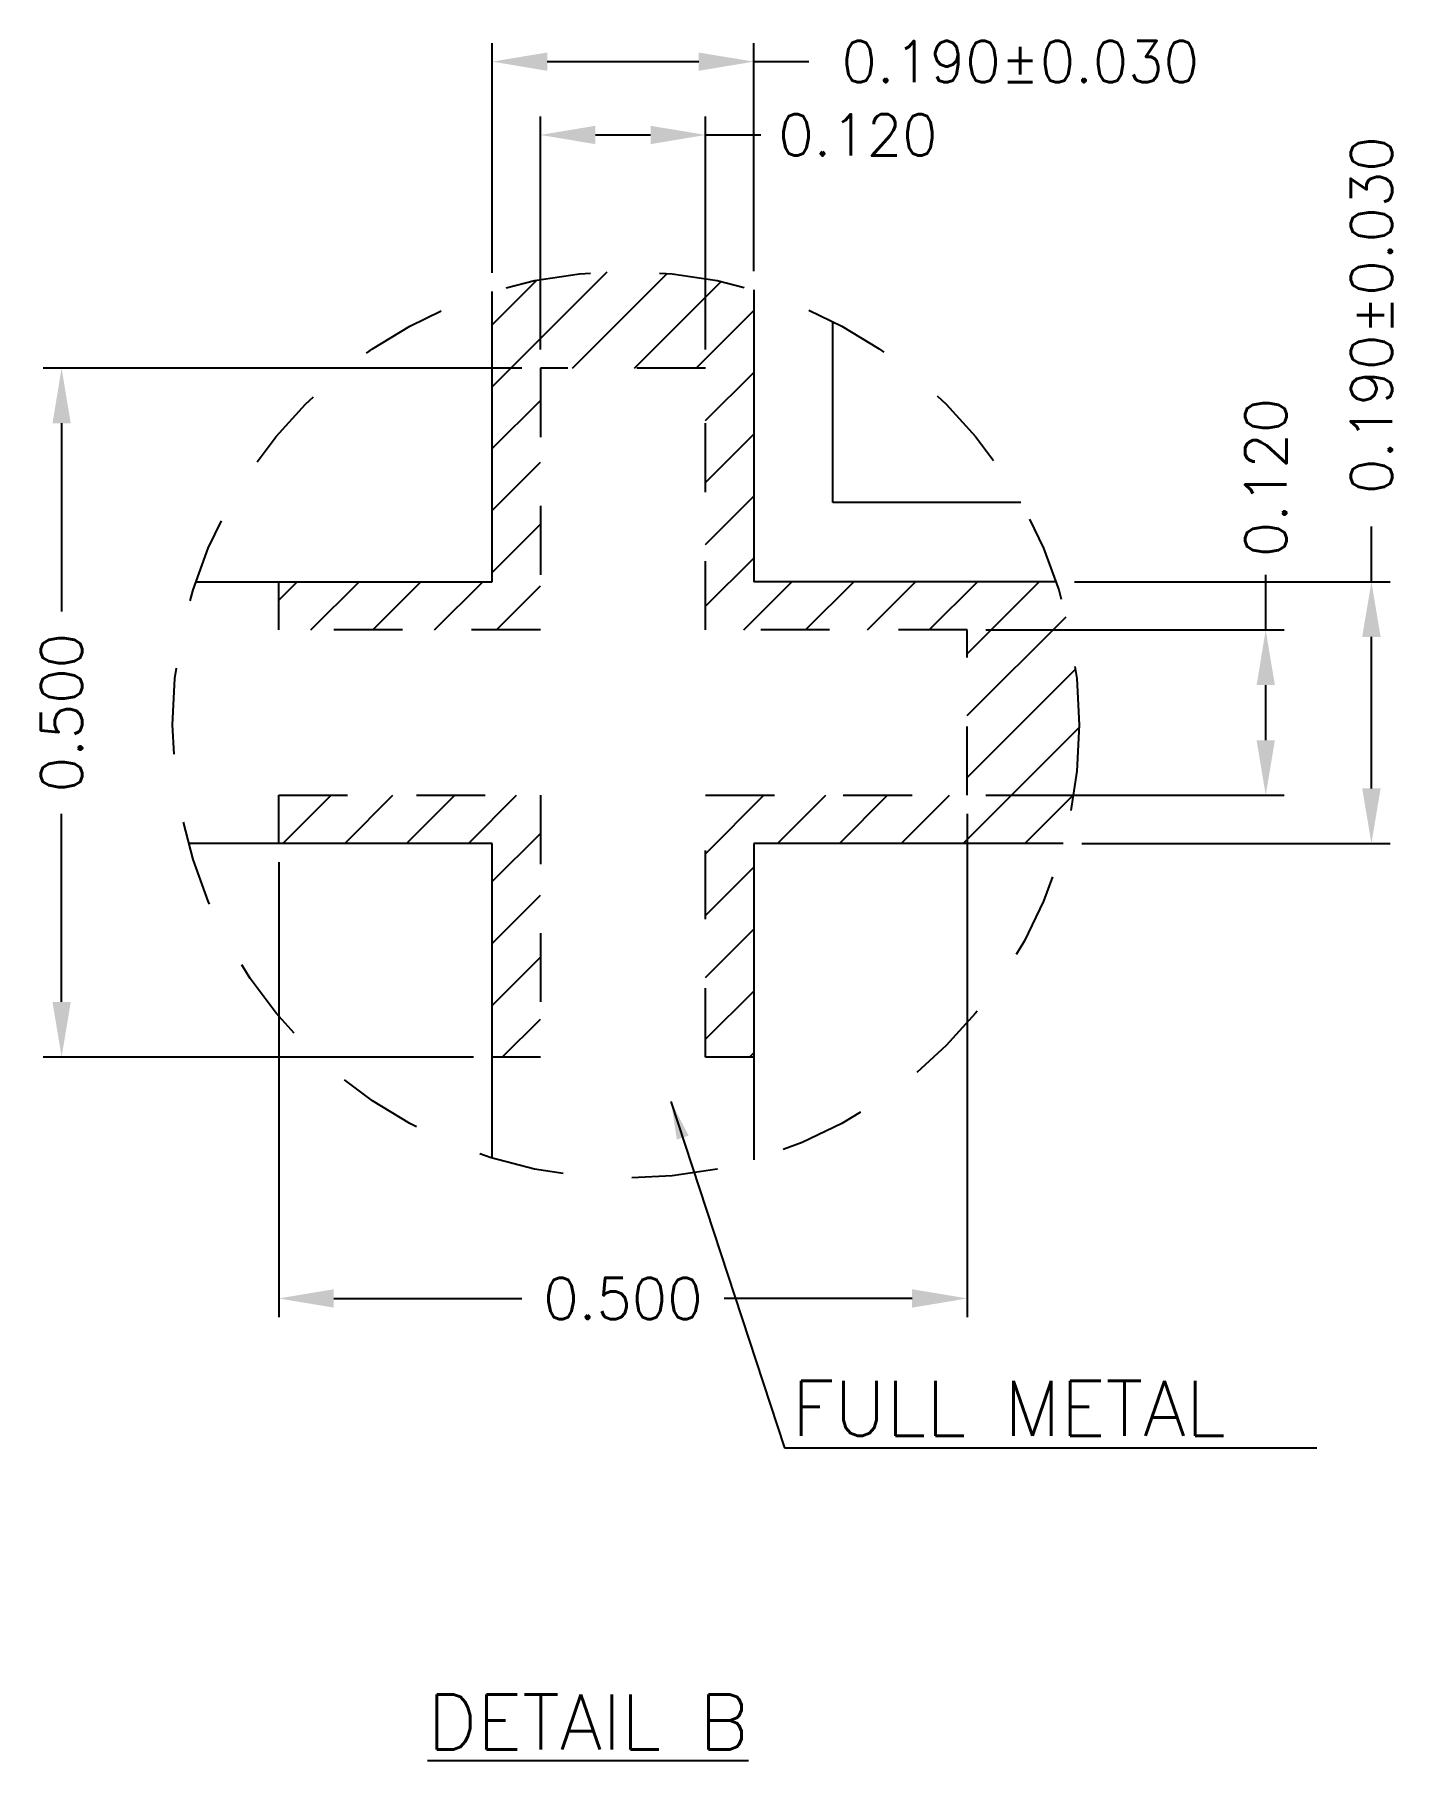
# Model space of a CAD drawing. Header units: millimetres. Extents: x 415.23 to 423.35, y 99.22 to 104.43.
# Drawn here: x 421.366 to 423.347, y 101.637 to 104.143 of the extents above; entities that cross this region are included whole.
import ezdxf

# ---------------------------------------------------------------- set-up
doc = ezdxf.new("R2010")
doc.units = ezdxf.units.MM
doc.header["$LTSCALE"] = 0.5
doc.header["$PDMODE"] = 98
doc.linetypes.add('HIDDEN', pattern=[0.375, 0.25, -0.125])
doc.layers.add('1D', color=4, linetype='Continuous')
doc.styles.add('SIMPLEX', font='simplex.shx', dxfattribs={"bigfont": 'AllInOneBig.shx'})
doc.dimstyles.new('Standard2', dxfattribs={"dimtxt": 0.055, "dimasz": 0.055, "dimexe": 0.015, "dimexo": 0.005, "dimgap": 0.027, "dimtad": 1, "dimdec": 3, "dimlfac": 16.666667, "dimrnd": 0.0001, "dimzin": 1, "dimtxsty": 'SIMPLEX', "dimcen": 0.1905, "dimclrd": 256, "dimclre": 256, "dimclrt": 256, "dimazin": 3, "dimtp": 0.03, "dimtm": 0.05, "dimtfac": 0.8, "dimtdec": 3, "dimtmove": 0, "dimatfit": 3, "dimfxl": 0.05, "dimtzin": 4, "dimlwd": -1, "dimlwe": -1})
doc.dimstyles.new('Standard3', dxfattribs={"dimtxt": 0.06, "dimasz": 0.08, "dimexe": 0.027, "dimexo": 0.027, "dimgap": 0.027, "dimtad": 1, "dimdec": 3, "dimlfac": 2, "dimrnd": 0.0005, "dimzin": 1, "dimtxsty": 'SIMPLEX', "dimcen": 0.1905, "dimclrd": 256, "dimclre": 256, "dimclrt": 256, "dimazin": 3, "dimtp": 0.03, "dimtm": 0.05, "dimtfac": 0.8, "dimtdec": 3, "dimtmove": 0, "dimatfit": 3, "dimfxl": 0.05, "dimtzin": 4, "dimlwd": -1, "dimlwe": -1})

# ---------------------------------------------------------------- blocks, each defined once
blk = doc.blocks.new('*D282')
at = {"ltscale": 0.1, "transparency": 16777216}
for p, q in [((422.0307, 103.7967), (422.0307, 104.1304)), ((422.4107, 103.7992), (422.4107, 104.1304)), ((422.1107, 104.1034), (422.3307, 104.1034)), ((422.4107, 104.1034), (422.4907, 104.1034))]:
    blk.add_line(p, q, dxfattribs=at)
for points in [[(422.1107, 104.1167), (422.1107, 104.0901), (422.0307, 104.1034)], [(422.3307, 104.1167), (422.3307, 104.0901), (422.4107, 104.1034)]]:
    blk.add_solid(points, dxfattribs=at)
at = {"layer": 'Defpoints', "color": 0, "ltscale": 0.1, "transparency": 16777216}
for p in [(422.4107, 104.1034), (422.0307, 103.7697), (422.4107, 103.7722)]:
    blk.add_point(p, dxfattribs=at)
at = {"ltscale": 0.1, "transparency": 16777216, "insert": (422.7977, 104.1034), "char_height": 0.06, "attachment_point": 5, "style": 'SIMPLEX'}
blk.add_mtext('\\A1;0.190%%p0.030', dxfattribs=at)
blk = doc.blocks.new('*D283')
at = {"ltscale": 0.1, "transparency": 16777216}
for p, q in [((422.1007, 103.6854), (422.1007, 104.024)), ((422.3407, 103.6854), (422.3407, 104.024)), ((422.1807, 103.997), (422.2607, 103.997)), ((422.3407, 103.997), (422.4207, 103.997))]:
    blk.add_line(p, q, dxfattribs=at)
for points in [[(422.1807, 104.0103), (422.1807, 103.9836), (422.1007, 103.997)], [(422.2607, 104.0103), (422.2607, 103.9836), (422.3407, 103.997)]]:
    blk.add_solid(points, dxfattribs=at)
at = {"layer": 'Defpoints', "color": 0, "ltscale": 0.1, "transparency": 16777216}
for p in [(422.3407, 103.997), (422.1007, 103.6584), (422.3407, 103.6584)]:
    blk.add_point(p, dxfattribs=at)
at = {"ltscale": 0.1, "transparency": 16777216, "insert": (422.562, 103.997), "char_height": 0.06, "attachment_point": 5, "style": 'SIMPLEX'}
blk.add_mtext('\\A1;0.120', dxfattribs=at)
blk = doc.blocks.new('*D284')
at = {"ltscale": 0.1, "transparency": 16777216}
for p, q in [((423.1543, 103.2784), (423.1543, 103.3584)), ((422.7477, 103.2784), (423.1813, 103.2784)), ((423.1543, 103.1184), (423.1543, 103.1984)), ((422.7477, 103.0384), (423.1813, 103.0384))]:
    blk.add_line(p, q, dxfattribs=at)
for points in [[(423.141, 103.1984), (423.1676, 103.1984), (423.1543, 103.2784)], [(423.141, 103.1184), (423.1676, 103.1184), (423.1543, 103.0384)]]:
    blk.add_solid(points, dxfattribs=at)
at = {"layer": 'Defpoints', "color": 0, "ltscale": 0.1, "transparency": 16777216}
for p in [(422.7207, 103.2784), (423.1543, 103.2784), (422.7207, 103.0384)]:
    blk.add_point(p, dxfattribs=at)
at = {"ltscale": 0.1, "transparency": 16777216, "insert": (423.1543, 103.4997), "char_height": 0.06, "attachment_point": 5, "rotation": 90, "style": 'SIMPLEX'}
blk.add_mtext('\\A1;0.120', dxfattribs=at)
blk = doc.blocks.new('*D285')
at = {"ltscale": 0.1, "transparency": 16777216}
for p, q in [((423.3078, 103.3484), (423.3078, 103.4284)), ((422.8765, 103.3484), (423.3348, 103.3484)), ((423.3078, 103.0484), (423.3078, 103.2684)), ((422.8872, 102.9684), (423.3348, 102.9684))]:
    blk.add_line(p, q, dxfattribs=at)
for points in [[(423.2944, 103.2684), (423.3211, 103.2684), (423.3078, 103.3484)], [(423.2944, 103.0484), (423.3211, 103.0484), (423.3078, 102.9684)]]:
    blk.add_solid(points, dxfattribs=at)
at = {"layer": 'Defpoints', "color": 0, "ltscale": 0.1, "transparency": 16777216}
for p in [(422.8495, 103.3484), (423.3078, 103.3484), (422.8602, 102.9684)]:
    blk.add_point(p, dxfattribs=at)
at = {"ltscale": 0.1, "transparency": 16777216, "insert": (423.3078, 103.7354), "char_height": 0.06, "attachment_point": 5, "rotation": 90, "style": 'SIMPLEX'}
blk.add_mtext('\\A1;0.190%%p0.030', dxfattribs=at)
blk = doc.blocks.new('*D286')
at = {"ltscale": 0.1, "transparency": 16777216}
for p, q in [((422.0737, 103.6584), (421.3783, 103.6584)), ((421.4053, 103.5784), (421.4053, 103.3054)), ((421.4053, 102.7384), (421.4053, 103.0114)), ((422.0037, 102.6584), (421.3783, 102.6584))]:
    blk.add_line(p, q, dxfattribs=at)
for points in [[(421.392, 103.5784), (421.4186, 103.5784), (421.4053, 103.6584)], [(421.392, 102.7384), (421.4186, 102.7384), (421.4053, 102.6584)]]:
    blk.add_solid(points, dxfattribs=at)
at = {"layer": 'Defpoints', "color": 0, "ltscale": 0.1, "transparency": 16777216}
for p in [(421.4053, 103.6584), (422.1007, 103.6584), (422.0307, 102.6584)]:
    blk.add_point(p, dxfattribs=at)
at = {"ltscale": 0.1, "transparency": 16777216, "insert": (421.4053, 103.1584), "char_height": 0.06, "attachment_point": 5, "rotation": 90, "style": 'SIMPLEX'}
blk.add_mtext('\\A1;0.500', dxfattribs=at)
blk = doc.blocks.new('*D287')
at = {"ltscale": 0.1, "transparency": 16777216}
for p, q in [((422.7207, 103.0114), (422.7207, 102.281)), ((421.7207, 102.9414), (421.7207, 102.281)), ((421.8007, 102.308), (422.0737, 102.308)), ((422.6407, 102.308), (422.3677, 102.308))]:
    blk.add_line(p, q, dxfattribs=at)
for points in [[(421.8007, 102.3213), (421.8007, 102.2946), (421.7207, 102.308)], [(422.6407, 102.3213), (422.6407, 102.2946), (422.7207, 102.308)]]:
    blk.add_solid(points, dxfattribs=at)
at = {"layer": 'Defpoints', "color": 0, "ltscale": 0.1, "transparency": 16777216}
for p in [(422.7207, 103.0384), (421.7207, 102.9684), (422.7207, 102.308)]:
    blk.add_point(p, dxfattribs=at)
at = {"ltscale": 0.1, "transparency": 16777216, "insert": (422.2207, 102.308), "char_height": 0.06, "attachment_point": 5, "style": 'SIMPLEX'}
blk.add_mtext('\\A1;0.500', dxfattribs=at)

msp = doc.modelspace()

# ---------------------------------------------------------------- hatches: boundary and pattern name
at = {"ltscale": 0.1}
h = msp.add_hatch(dxfattribs=at)
h.set_pattern_fill('ANSI31', color=4, scale=0.02)
h.set_pattern_definition([(45, (429.56963, 102.19014), (-0.0449013, 0.0449013), [])])
h.paths.add_polyline_path([(422.41069, 103.7722, 0.1474583), (422.03069, 103.76968), (422.03069, 103.3484), (421.72069, 103.3484), (421.72069, 103.2784), (422.10069, 103.2784), (422.10069, 103.6584), (422.34069, 103.6584), (422.34069, 103.2784), (422.72069, 103.2784), (422.72069, 103.0384), (422.34069, 103.0384), (422.34069, 102.6584), (422.41069, 102.6584), (422.41069, 102.9684), (422.86019, 102.9684, 0.066303), (422.88314, 103.1407, 0.0804261), (422.84951, 103.3484), (422.41069, 103.3484)])
h.paths.add_polyline_path([(422.10069, 103.0384), (421.72069, 103.0384), (421.72069, 102.9684), (422.03069, 102.9684), (422.03069, 102.6584), (422.10069, 102.6584)], flags=17)

# ---------------------------------------------------------------- linework, layer by layer
for p, q in [((422.03069, 103.3484), (422.03069, 103.76968)), ((422.41069, 103.7722), (422.41069, 103.3484)), ((421.60022, 103.3484), (422.03069, 103.3484)), ((422.84951, 103.3484), (422.41069, 103.3484)), ((422.03069, 102.9684), (421.58954, 102.9684)), ((422.03069, 102.51172), (422.03069, 102.9684)), ((422.86019, 102.9684), (422.41069, 102.9684)), ((422.41069, 102.9684), (422.41069, 102.5092))]:
    msp.add_line(p, q, dxfattribs=at)
at = {"color": 1, "ltscale": 0.1}
for p, q in [((422.52569, 103.4634), (422.52569, 103.72621)), ((422.79861, 103.4634), (422.52569, 103.4634))]:
    msp.add_line(p, q, dxfattribs=at)
at = {"linetype": 'HIDDEN', "ltscale": 0.52}
for points in [[(422.41069, 102.6584), (422.34069, 102.6584), (422.34069, 103.0384), (422.72069, 103.0384), (422.72069, 103.2784), (422.34069, 103.2784), (422.34069, 103.6584), (422.10069, 103.6584), (422.10069, 103.2784), (421.72069, 103.2784), (421.72069, 103.3484)], [(421.72069, 102.9684), (421.72069, 103.0384), (422.10069, 103.0384), (422.10069, 102.6584), (422.03069, 102.6584)]]:
    msp.add_lwpolyline(points, dxfattribs=at)
at = {"linetype": 'HIDDEN'}
msp.add_circle((422.22487, 103.1407), 0.65827, dxfattribs=at)

# ---------------------------------------------------------------- texts
at = {"layer": '1D', "color": 0, "ltscale": 0.1, "insert": (422.4656, 102.18855), "char_height": 0.08, "width": 0.7819107, "attachment_point": 1, "style": 'SIMPLEX'}
msp.add_mtext('FULL METAL', dxfattribs=at)
at = {"layer": '1D', "color": 4, "ltscale": 0.1, "insert": (421.93685, 101.73324), "char_height": 0.08, "width": 0.7819107, "attachment_point": 1, "style": 'SIMPLEX'}
msp.add_mtext('{\\LDETAIL B}', dxfattribs=at)

# ---------------------------------------------------------------- dimensions: what is measured, and where the dimension line sits
at = {"ltscale": 0.1}
for base, p1, p2, text, picture, middle in [((422.41069, 104.10342), (422.03069, 103.76968), (422.41069, 103.7722), '0.190%%p0.030', '*D282', (422.79769, 104.10342)), ((422.34069, 103.99696), (422.10069, 103.6584), (422.34069, 103.6584), '0.120', '*D283', (422.56197, 103.99696)), ((422.72069, 102.30796), (421.72069, 102.9684), (422.72069, 103.0384), '0.500', '*D287', (422.22069, 102.30796))]:
    dim = msp.add_linear_dim(base=base, p1=p1, p2=p2, text=text, dimstyle='Standard3', dxfattribs=at)
    dim.commit()
    dim.dimension.update_dxf_attribs({"geometry": picture, "text_midpoint": middle})
for base, p1, p2, text, picture, middle in [((423.30776, 103.3484), (422.86019, 102.9684), (422.84951, 103.3484), '0.190%%p0.030', '*D285', (423.30776, 103.7354)), ((421.40531, 103.6584), (422.03069, 102.6584), (422.10069, 103.6584), '0.500', '*D286', (421.40531, 103.1584)), ((423.15429, 103.2784), (422.72069, 103.0384), (422.72069, 103.2784), '0.120', '*D284', (423.15429, 103.49969))]:
    dim = msp.add_linear_dim(base=base, p1=p1, p2=p2, angle=90, text=text, dimstyle='Standard3', dxfattribs=at)
    dim.commit()
    dim.dimension.update_dxf_attribs({"geometry": picture, "text_midpoint": middle})

# ---------------------------------------------------------------- leaders
msp.add_leader([(422.29037, 102.59377), (422.45516, 102.0911), (423.22847, 102.09117)], dimstyle='Standard2', override={"dimgap": 0.027, "dimtad": 0}, dxfattribs=at)

doc.saveas('drawing.dxf')
